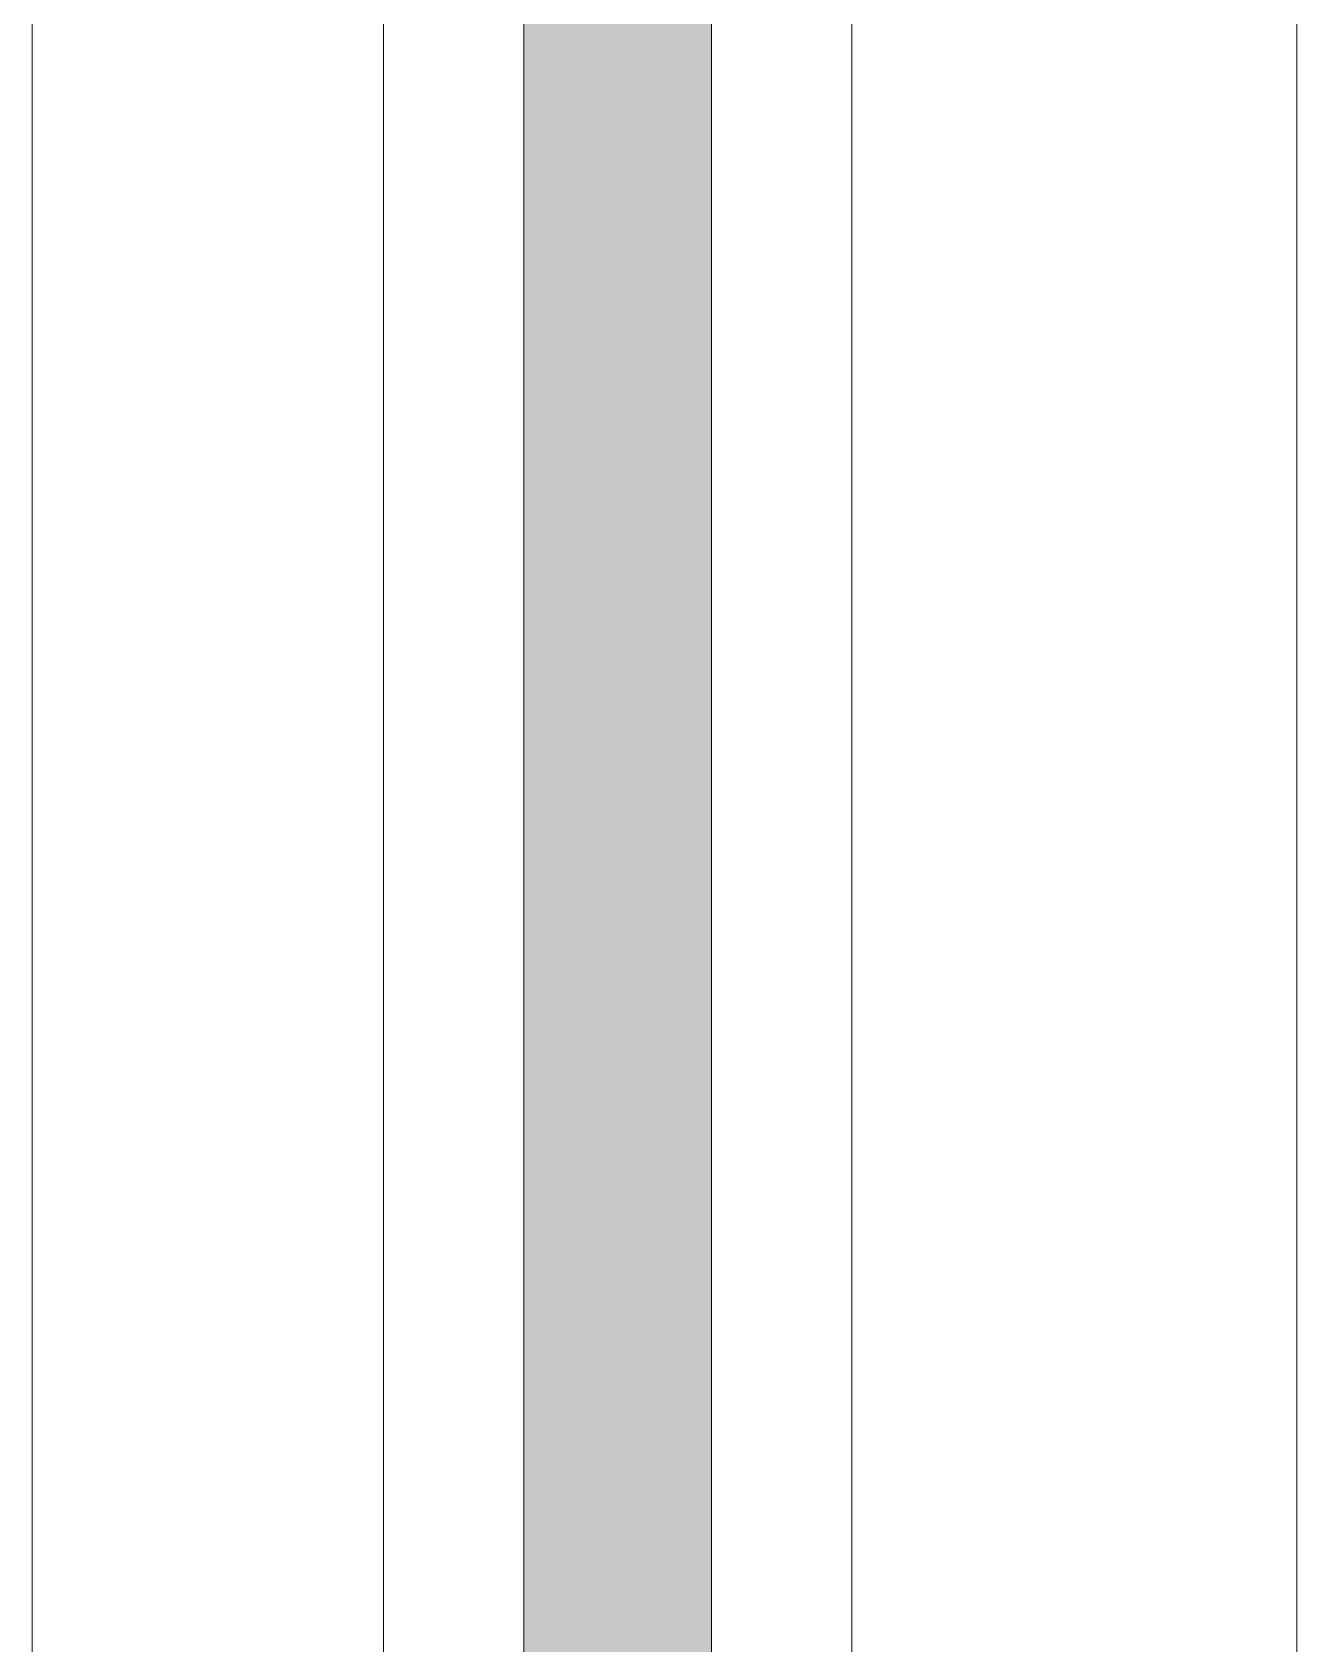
# Model space of a CAD drawing. Header units: inches. Extents: x -2349 to 1043, y -456 to 2193.
# Drawn here: x 998.95 to 1005.7, y 396.78 to 405.38 of the extents above; entities that cross this region are included whole.
import ezdxf

# ---------------------------------------------------------------- set-up
doc = ezdxf.new("R2010")
doc.units = ezdxf.units.IN
doc.header["$MEASUREMENT"] = 0
for name, color, linetype, lineweight in [('A-GLAZ-CURT', 52, 'Continuous', 13), ('A-GLAZ-CWMG', 51, 'Continuous', 13), ('A-WALL', 113, 'Continuous', 13), ('I-WALL', 2, 'Continuous', 13)]:
    doc.layers.add(name, color=color, linetype=linetype, lineweight=lineweight)

# ---------------------------------------------------------------- blocks, each defined once
blk = doc.blocks.new('System Panel - Glazed-7824390-7TH FLOOR POWER _ SIGNAL')
at = {"layer": 'A-GLAZ-CURT', "lineweight": 9}
blk.add_hatch(color=7, dxfattribs=at).paths.add_polyline_path([(-30.24999999999909, -0.5000000000002273), (30.25000000000113, -0.5000000000002273), (30.25000000000113, 0.5000000000002273), (-30.24999999999909, 0.5000000000002273)], flags=0)
at = {"layer": 'A-GLAZ-CURT', "color": 8, "lineweight": 20}
for p, q in [((30.25000000000011, 0.5000000000002273), (-30.24999999999977, 0.5000000000002273)), ((-30.24999999999977, -0.4999999999998863), (30.25000000000011, -0.4999999999998863))]:
    blk.add_line(p, q, dxfattribs=at)
blk = doc.blocks.new('Rectangular Mullion - 1_5_ x 2_5_ rectangular SS-7796928-7TH FLOOR POWER _ SIGNAL')
at = {"layer": 'A-GLAZ-CWMG', "lineweight": 9}
for p, q in [((1000.829260945059, -63.79189109652101), (1000.829260945059, -124.2918910965211)), ((1003.329260945059, -63.79189109652101), (1003.329260945059, -124.2918910965211))]:
    blk.add_line(p, q, dxfattribs=at)
blk = doc.blocks.new('Walls 1 - Walls 1-7438491-7TH FLOOR POWER _ SIGNAL')
at = {"layer": 'A-WALL', "lineweight": 9}
blk.add_line((998.9542609450597, 434.4743523790374), (998.9542609450593, 299.771587913063), dxfattribs=at)

msp = doc.modelspace()

# ---------------------------------------------------------------- linework, layer by layer
at = {"layer": 'I-WALL', "lineweight": 9}
msp.add_line((1005.704260945062, 1677.045335839252), (1005.704260945058, -450.911040813627), dxfattribs=at)

# ---------------------------------------------------------------- block references
at = {"layer": 'A-GLAZ-CURT', "lineweight": 9, "rotation": 89.99999999999991}
msp.add_blockref('System Panel - Glazed-7824390-7TH FLOOR POWER _ SIGNAL', (1002.07926094506, 397.9581089034787), dxfattribs=at)
at = {"layer": 'A-GLAZ-CWMG', "lineweight": 9}
msp.add_blockref('Rectangular Mullion - 1_5_ x 2_5_ rectangular SS-7796928-7TH FLOOR POWER _ SIGNAL', (0, 491.9999999999971), dxfattribs=at)
at = {"layer": 'A-WALL', "lineweight": 9}
msp.add_blockref('Walls 1 - Walls 1-7438491-7TH FLOOR POWER _ SIGNAL', (0, 0), dxfattribs=at)

doc.saveas('drawing.dxf')
